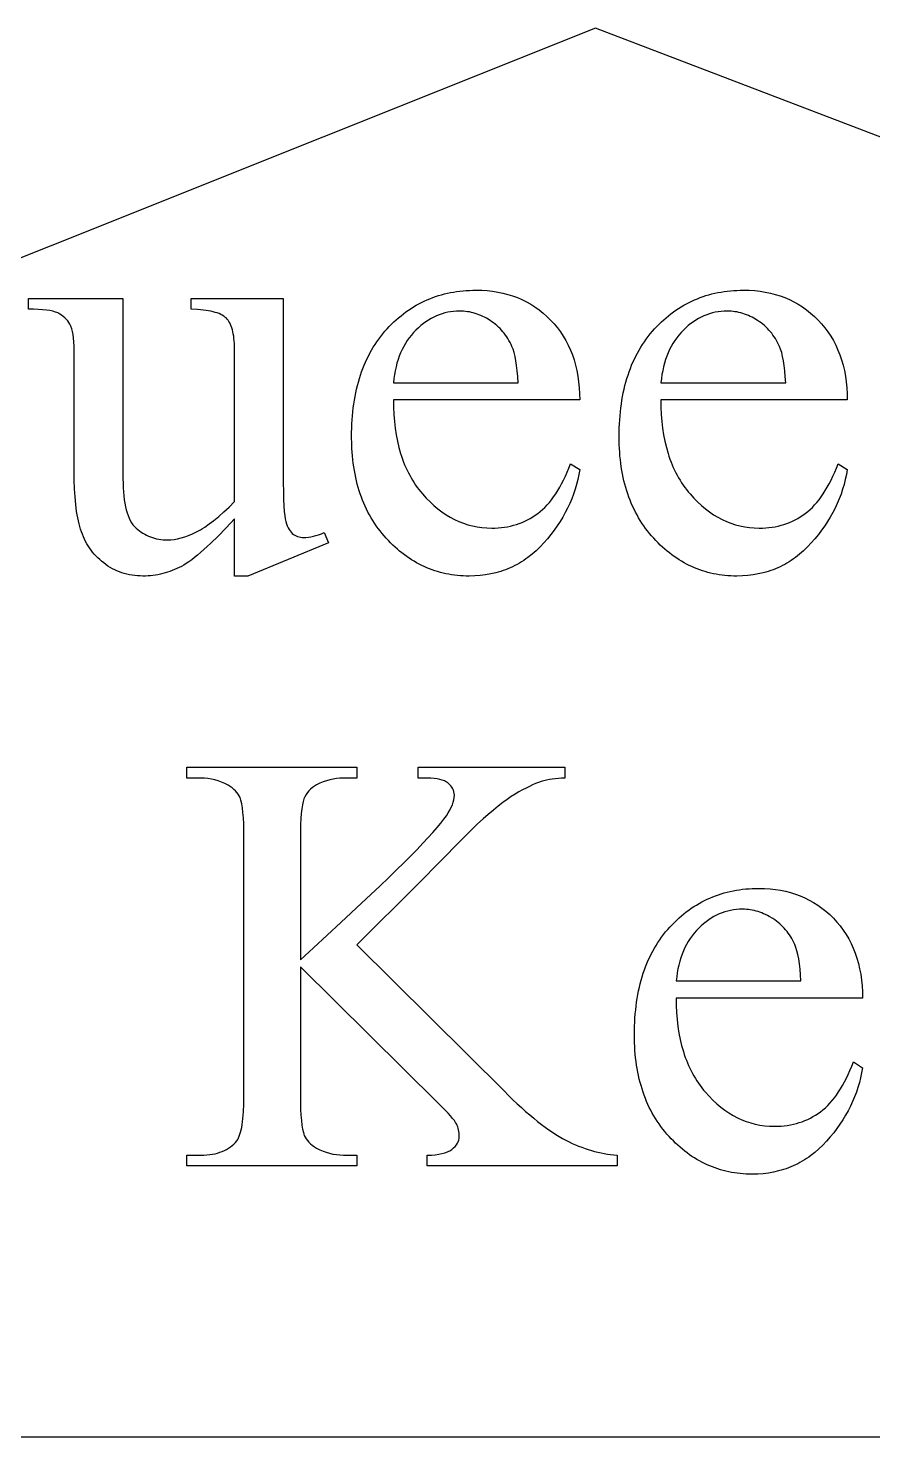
# Model space of a CAD drawing. Extents: x 0 to 152, y -19 to 71.
# Drawn here: x 94.75 to 98.38, y 64.47 to 70.54 of the extents above; entities that cross this region are included whole.
import ezdxf

# ---------------------------------------------------------------- set-up
doc = ezdxf.new("R2010")
doc.units = 0
doc.layers.get('0').update_dxf_attribs({"linetype": 'CONTINUOUS'})

msp = doc.modelspace()

# ---------------------------------------------------------------- linework, layer by layer
for points in [[(101.4397, 64.4737), (101.4397, 68.9112), (97.1897, 70.5362), (87.8147, 66.7862), (88.4397, 64.4737)], [(95.846, 69.373), (95.846, 68.6706), (95.8461, 68.6227), (95.8465, 68.5798), (95.8473, 68.5417), (95.8483, 68.5084), (95.8497, 68.4801), (95.8513, 68.4567), (95.8532, 68.4381), (95.8554, 68.4244), (95.858, 68.4136), (95.8609, 68.4037), (95.8642, 68.3946), (95.8678, 68.3863), (95.8718, 68.3789), (95.8761, 68.3723), (95.8808, 68.3666), (95.8858, 68.3618), (95.8911, 68.3576), (95.8967, 68.354), (95.9025, 68.351), (95.9084, 68.3485), (95.9146, 68.3466), (95.9211, 68.3452), (95.9277, 68.3443), (95.9345, 68.3441), (95.9445, 68.3444), (95.9548, 68.3454), (95.9654, 68.3471), (95.9763, 68.3494), (95.9875, 68.3525), (95.9991, 68.3562), (96.011, 68.3605), (96.0231, 68.3656), (96.0409, 68.3213), (95.6941, 68.1783), (95.6371, 68.1783), (95.6371, 68.4238), (95.6009, 68.3852), (95.5669, 68.3503), (95.5351, 68.3192), (95.52, 68.3051), (95.5055, 68.2919), (95.4915, 68.2796), (95.4781, 68.2683), (95.4653, 68.2579), (95.453, 68.2484), (95.4412, 68.2399), (95.43, 68.2324), (95.4194, 68.2257), (95.4093, 68.22), (95.3995, 68.215), (95.3895, 68.2102), (95.3796, 68.2058), (95.3695, 68.2018), (95.3594, 68.198), (95.3492, 68.1946), (95.3389, 68.1915), (95.3286, 68.1887), (95.3182, 68.1863), (95.3078, 68.1841), (95.2972, 68.1823), (95.2866, 68.1809), (95.2759, 68.1797), (95.2652, 68.1789), (95.2544, 68.1784), (95.2435, 68.1783), (95.2314, 68.1785), (95.2195, 68.1791), (95.2079, 68.1802), (95.1964, 68.1818), (95.1851, 68.1838), (95.1741, 68.1862), (95.1632, 68.189), (95.1525, 68.1923), (95.1421, 68.1961), (95.1318, 68.2003), (95.1218, 68.2049), (95.1119, 68.21), (95.1023, 68.2155), (95.0928, 68.2214), (95.0836, 68.2278), (95.0745, 68.2346), (95.0658, 68.2418), (95.0573, 68.2492), (95.0493, 68.2568), (95.0415, 68.2648), (95.0341, 68.2729), (95.027, 68.2814), (95.0203, 68.29), (95.0139, 68.299), (95.0079, 68.3082), (95.0022, 68.3176), (94.9968, 68.3273), (94.9918, 68.3372), (94.9872, 68.3474), (94.9828, 68.3579), (94.9788, 68.3686), (94.9752, 68.3795), (94.9718, 68.3909), (94.9687, 68.4028), (94.9657, 68.4153), (94.963, 68.4284), (94.9605, 68.442), (94.9582, 68.4563), (94.9543, 68.4865), (94.9513, 68.5189), (94.9491, 68.5537), (94.9478, 68.5908), (94.9473, 68.6301), (94.9473, 69.1478), (94.9471, 69.1675), (94.9462, 69.1857), (94.9448, 69.2023), (94.9429, 69.2174), (94.9404, 69.2308), (94.9374, 69.2427), (94.9338, 69.253), (94.9296, 69.2617), (94.9249, 69.2694), (94.9197, 69.2766), (94.9139, 69.2834), (94.9076, 69.2897), (94.9008, 69.2955), (94.8934, 69.3009), (94.8855, 69.3059), (94.8771, 69.3104), (94.8725, 69.3125), (94.8675, 69.3144), (94.8562, 69.3178), (94.8431, 69.3206), (94.8282, 69.3229), (94.8116, 69.3246), (94.7932, 69.3257), (94.7731, 69.3263), (94.7512, 69.3262), (94.7512, 69.373), (95.1574, 69.373), (95.1574, 68.5972), (95.1577, 68.5774), (95.1583, 68.5584), (95.1594, 68.5404), (95.161, 68.5232), (95.1629, 68.5068), (95.1654, 68.4914), (95.1682, 68.4768), (95.1715, 68.463), (95.1753, 68.4502), (95.1794, 68.4382), (95.1841, 68.4271), (95.1891, 68.4168), (95.1946, 68.4075), (95.2006, 68.399), (95.2069, 68.3913), (95.2138, 68.3846), (95.2209, 68.3784), (95.2282, 68.3727), (95.2357, 68.3674), (95.2434, 68.3624), (95.2512, 68.3579), (95.2593, 68.3537), (95.2675, 68.35), (95.2759, 68.3466), (95.2845, 68.3436), (95.2933, 68.3411), (95.3023, 68.3389), (95.3114, 68.3371), (95.3207, 68.3357), (95.3302, 68.3347), (95.3399, 68.3341), (95.3498, 68.3339), (95.3636, 68.3345), (95.3779, 68.3361), (95.3927, 68.3388), (95.4079, 68.3425), (95.4235, 68.3473), (95.4396, 68.3532), (95.4562, 68.3601), (95.4732, 68.3681), (95.4819, 68.3726), (95.4909, 68.3776), (95.5, 68.3831), (95.5093, 68.3891), (95.5286, 68.4025), (95.5487, 68.4178), (95.5696, 68.4351), (95.5913, 68.4543), (95.6138, 68.4754), (95.6371, 68.4985), (95.6371, 69.1554), (95.6366, 69.179), (95.6358, 69.1901), (95.6349, 69.2007), (95.6336, 69.2108), (95.632, 69.2204), (95.6302, 69.2295), (95.6281, 69.2381), (95.6257, 69.2462), (95.623, 69.2538), (95.6201, 69.2609), (95.6168, 69.2675), (95.6133, 69.2736), (95.6095, 69.2792), (95.6054, 69.2843), (95.601, 69.2889), (95.5962, 69.2931), (95.5908, 69.2971), (95.5848, 69.3008), (95.5781, 69.3043), (95.5709, 69.3075), (95.563, 69.3104), (95.5546, 69.3132), (95.5455, 69.3156), (95.5358, 69.3178), (95.5256, 69.3198), (95.5147, 69.3215), (95.5032, 69.3229), (95.491, 69.3241), (95.4783, 69.3251), (95.4511, 69.3262), (95.4511, 69.373)], [(96.3206, 68.9364), (96.3209, 68.9046), (96.3223, 68.8736), (96.3246, 68.8435), (96.3279, 68.8143), (96.3323, 68.7859), (96.3376, 68.7584), (96.3439, 68.7318), (96.3513, 68.706), (96.3553, 68.6935), (96.3596, 68.6812), (96.3641, 68.6691), (96.3689, 68.6572), (96.374, 68.6455), (96.3793, 68.634), (96.3848, 68.6228), (96.3906, 68.6118), (96.3966, 68.6009), (96.4029, 68.5904), (96.4094, 68.58), (96.4162, 68.5698), (96.4233, 68.5599), (96.4306, 68.5502), (96.4381, 68.5407), (96.4459, 68.5314), (96.4619, 68.5136), (96.4782, 68.497), (96.4949, 68.4815), (96.5119, 68.4672), (96.5293, 68.454), (96.547, 68.4419), (96.5651, 68.431), (96.5835, 68.4213), (96.6023, 68.4127), (96.6214, 68.4052), (96.6408, 68.3989), (96.6606, 68.3937), (96.6808, 68.3897), (96.7013, 68.3869), (96.7221, 68.3851), (96.7433, 68.3846), (96.7574, 68.3848), (96.7713, 68.3856), (96.785, 68.3868), (96.7984, 68.3885), (96.8116, 68.3907), (96.8246, 68.3934), (96.8373, 68.3966), (96.8498, 68.4002), (96.862, 68.4044), (96.8741, 68.409), (96.8859, 68.4142), (96.8974, 68.4198), (96.9088, 68.4259), (96.9199, 68.4325), (96.9307, 68.4396), (96.9414, 68.4472), (96.9518, 68.4554), (96.962, 68.4643), (96.972, 68.4739), (96.9818, 68.4841), (96.9913, 68.4951), (97.0007, 68.5068), (97.0098, 68.5191), (97.0187, 68.5322), (97.0275, 68.5459), (97.036, 68.5604), (97.0442, 68.5755), (97.0523, 68.5914), (97.0602, 68.6079), (97.0678, 68.6252), (97.0753, 68.6431), (97.0825, 68.6618), (97.1217, 68.6364), (97.118, 68.6149), (97.1135, 68.5936), (97.1082, 68.5725), (97.1021, 68.5517), (97.0952, 68.5311), (97.0876, 68.5108), (97.0791, 68.4907), (97.0698, 68.4708), (97.0598, 68.4512), (97.049, 68.4318), (97.0373, 68.4127), (97.0249, 68.3938), (97.0117, 68.3751), (96.9977, 68.3567), (96.9829, 68.3386), (96.9673, 68.3207), (96.9511, 68.3034), (96.9344, 68.2873), (96.9171, 68.2723), (96.8994, 68.2584), (96.8903, 68.2518), (96.8811, 68.2456), (96.8718, 68.2396), (96.8624, 68.2339), (96.8528, 68.2285), (96.8431, 68.2233), (96.8333, 68.2185), (96.8234, 68.2139), (96.8133, 68.2096), (96.8031, 68.2055), (96.7928, 68.2018), (96.7823, 68.1983), (96.7717, 68.1951), (96.761, 68.1922), (96.7393, 68.1872), (96.717, 68.1833), (96.6942, 68.1805), (96.6709, 68.1788), (96.6471, 68.1783), (96.6341, 68.1784), (96.6212, 68.1789), (96.6085, 68.1797), (96.5958, 68.1808), (96.5833, 68.1822), (96.5709, 68.184), (96.5586, 68.1861), (96.5465, 68.1884), (96.5344, 68.1911), (96.5225, 68.1942), (96.5106, 68.1975), (96.4989, 68.2011), (96.4874, 68.2051), (96.4759, 68.2094), (96.4645, 68.214), (96.4533, 68.2189), (96.4422, 68.2242), (96.4312, 68.2297), (96.4203, 68.2356), (96.4096, 68.2418), (96.3989, 68.2483), (96.3884, 68.2551), (96.378, 68.2623), (96.3677, 68.2698), (96.3575, 68.2775), (96.3474, 68.2856), (96.3375, 68.2941), (96.3277, 68.3028), (96.318, 68.3118), (96.3084, 68.3212), (96.2989, 68.3309), (96.2896, 68.3409), (96.2804, 68.3512), (96.2716, 68.3617), (96.263, 68.3724), (96.2547, 68.3833), (96.2467, 68.3945), (96.239, 68.4058), (96.2316, 68.4174), (96.2245, 68.4292), (96.2177, 68.4412), (96.2111, 68.4535), (96.2049, 68.466), (96.1989, 68.4786), (96.1933, 68.4915), (96.1879, 68.5047), (96.1828, 68.518), (96.178, 68.5315), (96.1735, 68.5453), (96.1693, 68.5593), (96.1654, 68.5735), (96.1618, 68.588), (96.1584, 68.6026), (96.1554, 68.6175), (96.1526, 68.6326), (96.1501, 68.6479), (96.148, 68.6634), (96.1461, 68.6791), (96.1445, 68.6951), (96.1432, 68.7113), (96.1422, 68.7277), (96.1414, 68.7443), (96.1408, 68.7782), (96.141, 68.7967), (96.1414, 68.8149), (96.1422, 68.8328), (96.1432, 68.8505), (96.1446, 68.8679), (96.1462, 68.8851), (96.1481, 68.902), (96.1504, 68.9187), (96.1529, 68.9351), (96.1557, 68.9513), (96.1589, 68.9672), (96.1623, 68.9828), (96.166, 68.9982), (96.17, 69.0134), (96.1744, 69.0282), (96.179, 69.0429), (96.1839, 69.0572), (96.1891, 69.0714), (96.1946, 69.0852), (96.2004, 69.0988), (96.2065, 69.1122), (96.2129, 69.1252), (96.2196, 69.1381), (96.2266, 69.1507), (96.2339, 69.163), (96.2415, 69.175), (96.2494, 69.1868), (96.2576, 69.1984), (96.2661, 69.2097), (96.2749, 69.2207), (96.284, 69.2315), (96.2934, 69.2421), (96.303, 69.2523), (96.3127, 69.2622), (96.3226, 69.2718), (96.3327, 69.2811), (96.3429, 69.29), (96.3533, 69.2986), (96.3638, 69.3069), (96.3745, 69.3149), (96.3853, 69.3225), (96.3963, 69.3298), (96.4074, 69.3368), (96.4187, 69.3435), (96.4301, 69.3498), (96.4417, 69.3558), (96.4534, 69.3615), (96.4653, 69.3669), (96.4774, 69.3719), (96.4896, 69.3766), (96.5019, 69.381), (96.5144, 69.3851), (96.5271, 69.3888), (96.5399, 69.3922), (96.5528, 69.3953), (96.5659, 69.3981), (96.5792, 69.4005), (96.5926, 69.4026), (96.6061, 69.4044), (96.6199, 69.4059), (96.6337, 69.407), (96.6477, 69.4078), (96.6619, 69.4083), (96.6762, 69.4085), (96.7003, 69.408), (96.7239, 69.4065), (96.7469, 69.404), (96.7693, 69.4005), (96.7912, 69.3959), (96.8126, 69.3904), (96.8334, 69.3839), (96.8537, 69.3764), (96.8735, 69.3678), (96.8927, 69.3583), (96.9113, 69.3478), (96.9294, 69.3362), (96.947, 69.3237), (96.964, 69.3101), (96.9805, 69.2956), (96.9964, 69.28), (97.0116, 69.2636), (97.0258, 69.2466), (97.039, 69.2288), (97.0513, 69.2104), (97.0625, 69.1913), (97.0728, 69.1715), (97.0821, 69.151), (97.0904, 69.1299), (97.0978, 69.1081), (97.1041, 69.0856), (97.1095, 69.0624), (97.1139, 69.0386), (97.1173, 69.014), (97.1198, 68.9888), (97.1212, 68.963), (97.1217, 68.9364)], [(97.4711, 68.9364), (97.4714, 68.9046), (97.4727, 68.8736), (97.4751, 68.8435), (97.4784, 68.8143), (97.4827, 68.7859), (97.4881, 68.7584), (97.4944, 68.7318), (97.5017, 68.706), (97.5058, 68.6935), (97.5101, 68.6812), (97.5146, 68.6691), (97.5194, 68.6572), (97.5244, 68.6455), (97.5297, 68.634), (97.5353, 68.6228), (97.5411, 68.6118), (97.5471, 68.6009), (97.5534, 68.5904), (97.5599, 68.58), (97.5667, 68.5698), (97.5737, 68.5599), (97.581, 68.5502), (97.5886, 68.5407), (97.5964, 68.5314), (97.6123, 68.5136), (97.6287, 68.497), (97.6454, 68.4815), (97.6624, 68.4672), (97.6798, 68.454), (97.6975, 68.4419), (97.7156, 68.431), (97.734, 68.4213), (97.7528, 68.4127), (97.7719, 68.4052), (97.7913, 68.3989), (97.8111, 68.3937), (97.8313, 68.3897), (97.8518, 68.3869), (97.8726, 68.3851), (97.8938, 68.3846), (97.9079, 68.3848), (97.9218, 68.3856), (97.9355, 68.3868), (97.9489, 68.3885), (97.9621, 68.3907), (97.975, 68.3934), (97.9878, 68.3966), (98.0003, 68.4002), (98.0125, 68.4044), (98.0246, 68.409), (98.0364, 68.4142), (98.0479, 68.4198), (98.0593, 68.4259), (98.0704, 68.4325), (98.0812, 68.4396), (98.0919, 68.4472), (98.1023, 68.4554), (98.1125, 68.4643), (98.1225, 68.4739), (98.1322, 68.4841), (98.1418, 68.4951), (98.1512, 68.5068), (98.1603, 68.5191), (98.1692, 68.5322), (98.1779, 68.5459), (98.1864, 68.5604), (98.1947, 68.5755), (98.2028, 68.5914), (98.2107, 68.6079), (98.2183, 68.6252), (98.2258, 68.6431), (98.233, 68.6618), (98.2722, 68.6364), (98.2685, 68.6149), (98.264, 68.5936), (98.2587, 68.5725), (98.2526, 68.5517), (98.2457, 68.5311), (98.238, 68.5108), (98.2296, 68.4907), (98.2203, 68.4708), (98.2103, 68.4512), (98.1994, 68.4318), (98.1878, 68.4127), (98.1754, 68.3938), (98.1622, 68.3751), (98.1482, 68.3567), (98.1334, 68.3386), (98.1178, 68.3207), (98.1016, 68.3034), (98.0848, 68.2873), (98.0676, 68.2723), (98.0499, 68.2584), (98.0408, 68.2518), (98.0316, 68.2456), (98.0223, 68.2396), (98.0129, 68.2339), (98.0033, 68.2285), (97.9936, 68.2233), (97.9838, 68.2185), (97.9738, 68.2139), (97.9638, 68.2096), (97.9536, 68.2055), (97.9433, 68.2018), (97.9328, 68.1983), (97.9222, 68.1951), (97.9115, 68.1922), (97.8898, 68.1872), (97.8675, 68.1833), (97.8447, 68.1805), (97.8214, 68.1788), (97.7976, 68.1783), (97.7846, 68.1784), (97.7717, 68.1789), (97.759, 68.1797), (97.7463, 68.1808), (97.7338, 68.1822), (97.7214, 68.184), (97.7091, 68.1861), (97.6969, 68.1884), (97.6849, 68.1911), (97.6729, 68.1942), (97.6611, 68.1975), (97.6494, 68.2011), (97.6378, 68.2051), (97.6264, 68.2094), (97.615, 68.214), (97.6038, 68.2189), (97.5927, 68.2242), (97.5817, 68.2297), (97.5708, 68.2356), (97.56, 68.2418), (97.5494, 68.2483), (97.5389, 68.2551), (97.5285, 68.2623), (97.5182, 68.2698), (97.508, 68.2775), (97.4979, 68.2856), (97.488, 68.2941), (97.4782, 68.3028), (97.4685, 68.3118), (97.4589, 68.3212), (97.4494, 68.3309), (97.44, 68.3409), (97.4309, 68.3512), (97.422, 68.3617), (97.4135, 68.3724), (97.4052, 68.3833), (97.3972, 68.3945), (97.3895, 68.4058), (97.3821, 68.4174), (97.375, 68.4292), (97.3682, 68.4412), (97.3616, 68.4535), (97.3554, 68.466), (97.3494, 68.4786), (97.3438, 68.4915), (97.3384, 68.5047), (97.3333, 68.518), (97.3285, 68.5315), (97.324, 68.5453), (97.3198, 68.5593), (97.3159, 68.5735), (97.3122, 68.588), (97.3089, 68.6026), (97.3059, 68.6175), (97.3031, 68.6326), (97.3006, 68.6479), (97.2984, 68.6634), (97.2966, 68.6791), (97.295, 68.6951), (97.2937, 68.7113), (97.2926, 68.7277), (97.2919, 68.7443), (97.2913, 68.7782), (97.2915, 68.7967), (97.2919, 68.8149), (97.2927, 68.8328), (97.2937, 68.8505), (97.2951, 68.8679), (97.2967, 68.8851), (97.2986, 68.902), (97.3009, 68.9187), (97.3034, 68.9351), (97.3062, 68.9513), (97.3094, 68.9672), (97.3128, 68.9828), (97.3165, 68.9982), (97.3205, 69.0134), (97.3248, 69.0282), (97.3295, 69.0429), (97.3344, 69.0572), (97.3396, 69.0714), (97.3451, 69.0852), (97.3509, 69.0988), (97.357, 69.1122), (97.3634, 69.1252), (97.3701, 69.1381), (97.3771, 69.1507), (97.3844, 69.163), (97.392, 69.175), (97.3999, 69.1868), (97.4081, 69.1984), (97.4166, 69.2097), (97.4254, 69.2207), (97.4345, 69.2315), (97.4438, 69.2421), (97.4535, 69.2523), (97.4632, 69.2622), (97.4731, 69.2718), (97.4832, 69.2811), (97.4934, 69.29), (97.5038, 69.2986), (97.5143, 69.3069), (97.525, 69.3149), (97.5358, 69.3225), (97.5468, 69.3298), (97.5579, 69.3368), (97.5692, 69.3435), (97.5806, 69.3498), (97.5922, 69.3558), (97.6039, 69.3615), (97.6158, 69.3669), (97.6279, 69.3719), (97.64, 69.3766), (97.6524, 69.381), (97.6649, 69.3851), (97.6775, 69.3888), (97.6903, 69.3922), (97.7033, 69.3953), (97.7164, 69.3981), (97.7297, 69.4005), (97.7431, 69.4026), (97.7566, 69.4044), (97.7703, 69.4059), (97.7842, 69.407), (97.7982, 69.4078), (97.8124, 69.4083), (97.8267, 69.4085), (97.8508, 69.408), (97.8743, 69.4065), (97.8974, 69.404), (97.9198, 69.4005), (97.9417, 69.3959), (97.9631, 69.3904), (97.9839, 69.3839), (98.0042, 69.3764), (98.024, 69.3678), (98.0432, 69.3583), (98.0618, 69.3478), (98.0799, 69.3362), (98.0975, 69.3237), (98.1145, 69.3101), (98.131, 69.2956), (98.1469, 69.28), (98.1621, 69.2636), (98.1763, 69.2466), (98.1895, 69.2288), (98.2017, 69.2104), (98.213, 69.1913), (98.2233, 69.1715), (98.2326, 69.151), (98.2409, 69.1299), (98.2482, 69.1081), (98.2546, 69.0856), (98.26, 69.0624), (98.2644, 69.0386), (98.2678, 69.014), (98.2703, 68.9888), (98.2717, 68.963), (98.2722, 68.9364)], [(96.3206, 69.0098), (96.8572, 69.0098), (96.8554, 69.0366), (96.8532, 69.0614), (96.8505, 69.0841), (96.8474, 69.1047), (96.8439, 69.1233), (96.8399, 69.1399), (96.8355, 69.1543), (96.8306, 69.1667), (96.8266, 69.1755), (96.8222, 69.184), (96.8177, 69.1923), (96.8129, 69.2003), (96.8078, 69.2081), (96.8025, 69.2156), (96.797, 69.223), (96.7912, 69.23), (96.7852, 69.2369), (96.779, 69.2435), (96.7725, 69.2498), (96.7657, 69.256), (96.7587, 69.2619), (96.7515, 69.2675), (96.7441, 69.2729), (96.7363, 69.2781), (96.7206, 69.2876), (96.7126, 69.2919), (96.7047, 69.2958), (96.6966, 69.2995), (96.6886, 69.3028), (96.6804, 69.3058), (96.6723, 69.3085), (96.6641, 69.3109), (96.6558, 69.3129), (96.6475, 69.3147), (96.6392, 69.3161), (96.6308, 69.3172), (96.6223, 69.318), (96.6139, 69.3185), (96.6053, 69.3186), (96.5923, 69.3183), (96.5794, 69.3174), (96.5667, 69.3158), (96.5542, 69.3135), (96.5419, 69.3107), (96.5297, 69.3071), (96.5177, 69.303), (96.5058, 69.2982), (96.4942, 69.2928), (96.4827, 69.2867), (96.4714, 69.28), (96.4602, 69.2727), (96.4493, 69.2647), (96.4385, 69.2561), (96.4278, 69.2469), (96.4174, 69.237), (96.4073, 69.2265), (96.3977, 69.2156), (96.3887, 69.2041), (96.3803, 69.1922), (96.3723, 69.1797), (96.3649, 69.1668), (96.3581, 69.1533), (96.3517, 69.1394), (96.346, 69.1249), (96.3407, 69.11), (96.336, 69.0945), (96.3318, 69.0786), (96.3282, 69.0621), (96.3251, 69.0452), (96.3226, 69.0278)], [(97.4711, 69.0098), (98.0077, 69.0098), (98.0059, 69.0366), (98.0037, 69.0614), (98.001, 69.0841), (97.9979, 69.1047), (97.9943, 69.1233), (97.9904, 69.1399), (97.986, 69.1543), (97.9811, 69.1667), (97.977, 69.1755), (97.9727, 69.184), (97.9682, 69.1923), (97.9634, 69.2003), (97.9583, 69.2081), (97.953, 69.2156), (97.9475, 69.223), (97.9417, 69.23), (97.9357, 69.2369), (97.9295, 69.2435), (97.923, 69.2498), (97.9162, 69.256), (97.9092, 69.2619), (97.902, 69.2675), (97.8945, 69.2729), (97.8868, 69.2781), (97.8711, 69.2876), (97.8631, 69.2919), (97.8551, 69.2958), (97.8471, 69.2995), (97.839, 69.3028), (97.8309, 69.3058), (97.8228, 69.3085), (97.8145, 69.3109), (97.8063, 69.3129), (97.798, 69.3147), (97.7896, 69.3161), (97.7813, 69.3172), (97.7728, 69.318), (97.7643, 69.3185), (97.7558, 69.3186), (97.7428, 69.3183), (97.7299, 69.3174), (97.7172, 69.3158), (97.7047, 69.3135), (97.6923, 69.3107), (97.6802, 69.3071), (97.6681, 69.303), (97.6563, 69.2982), (97.6447, 69.2928), (97.6332, 69.2867), (97.6219, 69.28), (97.6107, 69.2727), (97.5997, 69.2647), (97.5889, 69.2561), (97.5783, 69.2469), (97.5679, 69.237), (97.5578, 69.2265), (97.5482, 69.2156), (97.5392, 69.2041), (97.5307, 69.1922), (97.5228, 69.1797), (97.5154, 69.1668), (97.5085, 69.1533), (97.5022, 69.1394), (97.4964, 69.1249), (97.4912, 69.11), (97.4865, 69.0945), (97.4823, 69.0786), (97.4787, 69.0621), (97.4756, 69.0452), (97.4731, 69.0278)], [(96.1636, 66.5911), (96.7965, 65.9621), (96.8157, 65.943), (96.8347, 65.9247), (96.8532, 65.9072), (96.8715, 65.8905), (96.8893, 65.8745), (96.9068, 65.8593), (96.924, 65.8449), (96.9407, 65.8313), (96.9572, 65.8184), (96.9733, 65.8063), (96.989, 65.795), (97.0043, 65.7845), (97.0194, 65.7747), (97.034, 65.7657), (97.0483, 65.7575), (97.0622, 65.7501), (97.076, 65.7433), (97.0898, 65.7368), (97.1035, 65.7307), (97.1173, 65.725), (97.1311, 65.7197), (97.1448, 65.7147), (97.1586, 65.7102), (97.1724, 65.706), (97.1861, 65.7022), (97.1999, 65.6987), (97.2137, 65.6957), (97.2274, 65.693), (97.2412, 65.6908), (97.2549, 65.6888), (97.2687, 65.6873), (97.2825, 65.6862), (97.2825, 65.6394), (96.4661, 65.6394), (96.4661, 65.6862), (96.4838, 65.6866), (96.5003, 65.6877), (96.5154, 65.6897), (96.5292, 65.6924), (96.5418, 65.6958), (96.5531, 65.7001), (96.5583, 65.7025), (96.5631, 65.7051), (96.5676, 65.7079), (96.5718, 65.7109), (96.5794, 65.7171), (96.5859, 65.7236), (96.5915, 65.7302), (96.596, 65.737), (96.5995, 65.7439), (96.6021, 65.7511), (96.6036, 65.7584), (96.6041, 65.7659), (96.6039, 65.7734), (96.6033, 65.7807), (96.6024, 65.7878), (96.6011, 65.7947), (96.5994, 65.8014), (96.5973, 65.8079), (96.5949, 65.8142), (96.5921, 65.8203), (96.5882, 65.827), (96.5826, 65.835), (96.5753, 65.8443), (96.5663, 65.8548), (96.5555, 65.8667), (96.5431, 65.8799), (96.5289, 65.8944), (96.513, 65.9102), (95.9206, 66.4962), (95.9206, 65.9431), (95.9209, 65.9119), (95.9217, 65.8835), (95.9229, 65.8578), (95.9247, 65.8349), (95.9271, 65.8148), (95.9299, 65.7974), (95.9332, 65.7828), (95.9351, 65.7766), (95.9371, 65.771), (95.9407, 65.7632), (95.9451, 65.7557), (95.9505, 65.7485), (95.9567, 65.7416), (95.9638, 65.7349), (95.9717, 65.7285), (95.9805, 65.7224), (95.9902, 65.7166), (96.0039, 65.7094), (96.0178, 65.7033), (96.0319, 65.6981), (96.0462, 65.6938), (96.0607, 65.6905), (96.0754, 65.6881), (96.0903, 65.6867), (96.1054, 65.6862), (96.1636, 65.6862), (96.1636, 65.6394), (95.4321, 65.6394), (95.4321, 65.6862), (95.4928, 65.6862), (95.5059, 65.6864), (95.5185, 65.6872), (95.5307, 65.6884), (95.5424, 65.6901), (95.5536, 65.6922), (95.5644, 65.6949), (95.5747, 65.6981), (95.5846, 65.7017), (95.594, 65.7058), (95.603, 65.7104), (95.6115, 65.7155), (95.6196, 65.7211), (95.6272, 65.7271), (95.6343, 65.7337), (95.641, 65.7407), (95.6472, 65.7482), (95.6509, 65.7537), (95.6544, 65.7601), (95.6576, 65.7674), (95.6605, 65.7756), (95.6633, 65.7846), (95.6658, 65.7946), (95.668, 65.8054), (95.67, 65.8172), (95.6718, 65.8298), (95.6733, 65.8433), (95.6747, 65.8577), (95.6757, 65.873), (95.6771, 65.9063), (95.6776, 65.9431), (95.6776, 67.0518), (95.6774, 67.0831), (95.6766, 67.1116), (95.6753, 67.1373), (95.6735, 67.1604), (95.6712, 67.1807), (95.6684, 67.1983), (95.665, 67.2131), (95.6632, 67.2195), (95.6612, 67.2252), (95.6576, 67.2327), (95.6532, 67.2399), (95.6479, 67.2469), (95.6419, 67.2537), (95.635, 67.2602), (95.6272, 67.2665), (95.6187, 67.2726), (95.6093, 67.2784), (95.5953, 67.2855), (95.5811, 67.2917), (95.5668, 67.2969), (95.5523, 67.3012), (95.5377, 67.3045), (95.5229, 67.3069), (95.5079, 67.3083), (95.4928, 67.3088), (95.4321, 67.3088), (95.4321, 67.3556), (96.1636, 67.3556), (96.1636, 67.3088), (96.1054, 67.3088), (96.0906, 67.3083), (96.0759, 67.3069), (96.0613, 67.3047), (96.0469, 67.3015), (96.0325, 67.2974), (96.0183, 67.2924), (96.0042, 67.2865), (95.9902, 67.2797), (95.9808, 67.2743), (95.9721, 67.2683), (95.9642, 67.2616), (95.957, 67.2543), (95.9506, 67.2464), (95.9449, 67.2379), (95.94, 67.2287), (95.9358, 67.2189), (95.934, 67.2135), (95.9323, 67.2074), (95.9292, 67.1933), (95.9266, 67.1764), (95.9244, 67.1569), (95.9228, 67.1347), (95.9216, 67.1097), (95.9209, 67.0821), (95.9206, 67.0518), (95.9206, 66.5266), (95.9766, 66.5788), (96.094, 66.6873), (96.1833, 66.7698), (96.2634, 66.8451), (96.2999, 66.8801), (96.3341, 66.9133), (96.366, 66.9447), (96.3956, 66.9743), (96.4228, 67.0021), (96.4477, 67.0282), (96.4703, 67.0524), (96.4906, 67.0749), (96.5085, 67.0955), (96.5241, 67.1144), (96.5374, 67.1315), (96.5484, 67.1468), (96.5564, 67.1592), (96.5633, 67.1713), (96.5692, 67.1829), (96.574, 67.1942), (96.5778, 67.2051), (96.5804, 67.2156), (96.582, 67.2257), (96.5826, 67.2354), (96.5821, 67.2425), (96.5809, 67.2495), (96.5788, 67.2562), (96.5759, 67.2627), (96.5722, 67.269), (96.5676, 67.2751), (96.5622, 67.281), (96.556, 67.2866), (96.5525, 67.2893), (96.5488, 67.2918), (96.5404, 67.2963), (96.5309, 67.3001), (96.5202, 67.3032), (96.5084, 67.3056), (96.4955, 67.3074), (96.4814, 67.3084), (96.4661, 67.3088), (96.4269, 67.3088), (96.4269, 67.3556), (97.0572, 67.3556), (97.0572, 67.3088), (97.0434, 67.3082), (97.03, 67.3073), (97.0168, 67.306), (97.004, 67.3043), (96.9915, 67.3022), (96.9793, 67.2997), (96.9675, 67.2969), (96.9559, 67.2936), (96.9442, 67.2897), (96.9319, 67.285), (96.9189, 67.2795), (96.9053, 67.2732), (96.8911, 67.266), (96.8762, 67.2581), (96.8607, 67.2493), (96.8446, 67.2398), (96.8276, 67.2291), (96.8097, 67.2168), (96.7909, 67.203), (96.7711, 67.1877), (96.7504, 67.1709), (96.7287, 67.1526), (96.7061, 67.1327), (96.6826, 67.1113), (96.6724, 67.1017), (96.6561, 67.0856), (96.6044, 67.0338), (96.5276, 66.9559), (96.4256, 66.8519)], [(97.5369, 66.3621), (97.5372, 66.3302), (97.5386, 66.2992), (97.5409, 66.2691), (97.5442, 66.2399), (97.5486, 66.2116), (97.5539, 66.1841), (97.5602, 66.1574), (97.5676, 66.1317), (97.5716, 66.1192), (97.5759, 66.1068), (97.5804, 66.0947), (97.5852, 66.0828), (97.5903, 66.0711), (97.5956, 66.0597), (97.6011, 66.0484), (97.6069, 66.0374), (97.6129, 66.0266), (97.6192, 66.016), (97.6257, 66.0056), (97.6325, 65.9955), (97.6396, 65.9855), (97.6468, 65.9758), (97.6544, 65.9663), (97.6622, 65.957), (97.6782, 65.9393), (97.6945, 65.9226), (97.7112, 65.9071), (97.7282, 65.8928), (97.7456, 65.8796), (97.7633, 65.8676), (97.7814, 65.8567), (97.7998, 65.8469), (97.8186, 65.8383), (97.8377, 65.8309), (97.8571, 65.8246), (97.8769, 65.8194), (97.8971, 65.8154), (97.9176, 65.8125), (97.9384, 65.8108), (97.9596, 65.8102), (97.9737, 65.8105), (97.9876, 65.8112), (98.0013, 65.8124), (98.0147, 65.8141), (98.0279, 65.8163), (98.0408, 65.819), (98.0536, 65.8222), (98.0661, 65.8259), (98.0783, 65.83), (98.0904, 65.8347), (98.1022, 65.8398), (98.1137, 65.8455), (98.1251, 65.8516), (98.1362, 65.8582), (98.147, 65.8653), (98.1577, 65.8729), (98.1681, 65.8811), (98.1783, 65.8899), (98.1883, 65.8995), (98.1981, 65.9098), (98.2076, 65.9207), (98.217, 65.9324), (98.2261, 65.9448), (98.235, 65.9578), (98.2438, 65.9716), (98.2523, 65.986), (98.2605, 66.0012), (98.2686, 66.017), (98.2765, 66.0336), (98.2841, 66.0508), (98.2916, 66.0688), (98.2988, 66.0874), (98.338, 66.0621), (98.3343, 66.0405), (98.3298, 66.0192), (98.3245, 65.9982), (98.3184, 65.9773), (98.3115, 65.9567), (98.3039, 65.9364), (98.2954, 65.9163), (98.2861, 65.8964), (98.2761, 65.8768), (98.2653, 65.8575), (98.2536, 65.8383), (98.2412, 65.8194), (98.228, 65.8008), (98.214, 65.7824), (98.1992, 65.7642), (98.1836, 65.7463), (98.1674, 65.7291), (98.1507, 65.7129), (98.1334, 65.6979), (98.1157, 65.684), (98.1066, 65.6775), (98.0974, 65.6712), (98.0881, 65.6652), (98.0787, 65.6595), (98.0691, 65.6541), (98.0594, 65.649), (98.0496, 65.6441), (98.0397, 65.6395), (98.0296, 65.6352), (98.0194, 65.6312), (98.0091, 65.6274), (97.9986, 65.6239), (97.988, 65.6207), (97.9773, 65.6178), (97.9556, 65.6128), (97.9333, 65.6089), (97.9105, 65.6061), (97.8872, 65.6045), (97.8634, 65.6039), (97.8504, 65.6041), (97.8375, 65.6046), (97.8248, 65.6054), (97.8121, 65.6065), (97.7996, 65.6079), (97.7872, 65.6096), (97.7749, 65.6117), (97.7628, 65.6141), (97.7507, 65.6168), (97.7388, 65.6198), (97.7269, 65.6231), (97.7152, 65.6268), (97.7037, 65.6308), (97.6922, 65.6351), (97.6808, 65.6397), (97.6696, 65.6446), (97.6585, 65.6498), (97.6475, 65.6554), (97.6366, 65.6613), (97.6259, 65.6675), (97.6152, 65.674), (97.6047, 65.6808), (97.5943, 65.6879), (97.584, 65.6954), (97.5738, 65.7032), (97.5637, 65.7113), (97.5538, 65.7197), (97.544, 65.7284), (97.5343, 65.7375), (97.5247, 65.7469), (97.5152, 65.7566), (97.5059, 65.7666), (97.4967, 65.7768), (97.4879, 65.7873), (97.4793, 65.798), (97.471, 65.809), (97.463, 65.8201), (97.4553, 65.8315), (97.4479, 65.8431), (97.4408, 65.8549), (97.434, 65.8669), (97.4274, 65.8791), (97.4212, 65.8916), (97.4152, 65.9043), (97.4096, 65.9172), (97.4042, 65.9303), (97.3991, 65.9436), (97.3943, 65.9572), (97.3898, 65.971), (97.3856, 65.985), (97.3817, 65.9992), (97.3781, 66.0136), (97.3747, 66.0283), (97.3717, 66.0431), (97.3689, 66.0582), (97.3664, 66.0735), (97.3643, 66.089), (97.3624, 66.1048), (97.3608, 66.1208), (97.3595, 66.1369), (97.3585, 66.1533), (97.3577, 66.1699), (97.3571, 66.2038), (97.3573, 66.2223), (97.3577, 66.2405), (97.3585, 66.2585), (97.3595, 66.2762), (97.3609, 66.2936), (97.3625, 66.3108), (97.3644, 66.3277), (97.3667, 66.3444), (97.3692, 66.3608), (97.372, 66.3769), (97.3752, 66.3928), (97.3786, 66.4085), (97.3823, 66.4239), (97.3863, 66.439), (97.3907, 66.4539), (97.3953, 66.4685), (97.4002, 66.4829), (97.4054, 66.497), (97.4109, 66.5109), (97.4167, 66.5245), (97.4228, 66.5378), (97.4292, 66.5509), (97.4359, 66.5637), (97.4429, 66.5763), (97.4502, 66.5886), (97.4578, 66.6007), (97.4657, 66.6125), (97.4739, 66.6241), (97.4824, 66.6353), (97.4912, 66.6464), (97.5003, 66.6572), (97.5097, 66.6677), (97.5193, 66.6779), (97.529, 66.6879), (97.5389, 66.6975), (97.549, 66.7067), (97.5592, 66.7157), (97.5696, 66.7243), (97.5801, 66.7326), (97.5908, 66.7405), (97.6016, 66.7482), (97.6126, 66.7555), (97.6237, 66.7625), (97.635, 66.7691), (97.6464, 66.7755), (97.658, 66.7815), (97.6697, 66.7872), (97.6816, 66.7925), (97.6937, 66.7976), (97.7059, 66.8023), (97.7182, 66.8067), (97.7307, 66.8107), (97.7434, 66.8145), (97.7562, 66.8179), (97.7691, 66.821), (97.7822, 66.8237), (97.7955, 66.8262), (97.8089, 66.8283), (97.8224, 66.8301), (97.8361, 66.8315), (97.85, 66.8327), (97.864, 66.8335), (97.8782, 66.834), (97.8925, 66.8341), (97.9166, 66.8336), (97.9402, 66.8321), (97.9632, 66.8296), (97.9856, 66.8261), (98.0075, 66.8216), (98.0289, 66.8161), (98.0497, 66.8096), (98.07, 66.802), (98.0898, 66.7935), (98.109, 66.784), (98.1276, 66.7734), (98.1457, 66.7619), (98.1633, 66.7493), (98.1803, 66.7358), (98.1968, 66.7212), (98.2127, 66.7057), (98.2279, 66.6893), (98.2421, 66.6722), (98.2553, 66.6545), (98.2676, 66.636), (98.2788, 66.6169), (98.2891, 66.5971), (98.2984, 66.5767), (98.3067, 66.5555), (98.314, 66.5337), (98.3204, 66.5112), (98.3258, 66.4881), (98.3302, 66.4642), (98.3336, 66.4397), (98.3361, 66.4145), (98.3375, 66.3886), (98.338, 66.3621)], [(97.5369, 66.4355), (98.0735, 66.4355), (98.0717, 66.4623), (98.0695, 66.487), (98.0668, 66.5097), (98.0637, 66.5304), (98.0602, 66.549), (98.0562, 66.5655), (98.0518, 66.58), (98.0469, 66.5924), (98.0429, 66.6011), (98.0385, 66.6096), (98.034, 66.6179), (98.0292, 66.6259), (98.0241, 66.6337), (98.0188, 66.6413), (98.0133, 66.6486), (98.0075, 66.6557), (98.0015, 66.6625), (97.9953, 66.6691), (97.9888, 66.6755), (97.982, 66.6816), (97.975, 66.6875), (97.9678, 66.6932), (97.9603, 66.6986), (97.9526, 66.7038), (97.9369, 66.7133), (97.9289, 66.7175), (97.921, 66.7215), (97.9129, 66.7251), (97.9049, 66.7285), (97.8967, 66.7315), (97.8886, 66.7342), (97.8804, 66.7365), (97.8721, 66.7386), (97.8638, 66.7403), (97.8555, 66.7417), (97.8471, 66.7429), (97.8386, 66.7436), (97.8302, 66.7441), (97.8216, 66.7443), (97.8086, 66.744), (97.7957, 66.743), (97.783, 66.7414), (97.7705, 66.7392), (97.7582, 66.7363), (97.746, 66.7328), (97.734, 66.7287), (97.7221, 66.7239), (97.7105, 66.7184), (97.699, 66.7124), (97.6877, 66.7057), (97.6765, 66.6984), (97.6656, 66.6904), (97.6548, 66.6818), (97.6441, 66.6725), (97.6337, 66.6626), (97.6236, 66.6522), (97.614, 66.6412), (97.605, 66.6298), (97.5966, 66.6178), (97.5886, 66.6054), (97.5812, 66.5924), (97.5744, 66.579), (97.568, 66.565), (97.5623, 66.5506), (97.557, 66.5356), (97.5523, 66.5202), (97.5481, 66.5042), (97.5445, 66.4878), (97.5414, 66.4708), (97.5389, 66.4534)]]:
    msp.add_lwpolyline(points, close=True)

doc.saveas('drawing.dxf')
